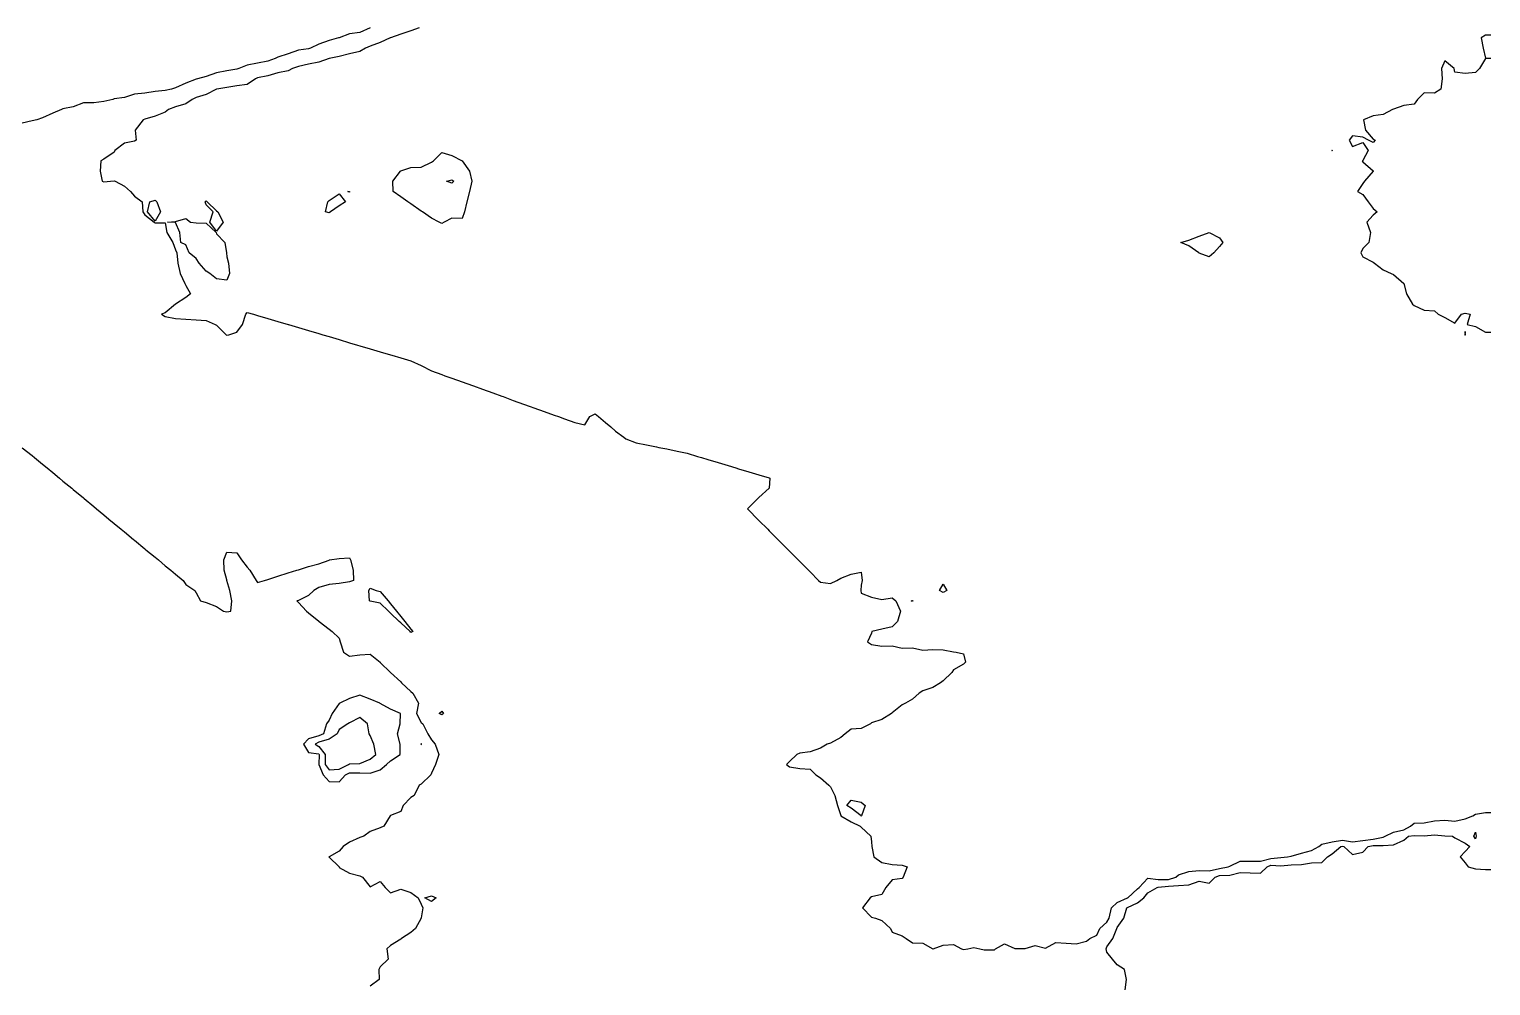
# Model space of a CAD drawing. Header units: metres. Extents: x 2681030 to 2681330, y 1246000 to 1246290.
# Drawn here: x 2681258.6 to 2681330, y 1246188.4 to 1246235.2 of the extents above; entities that cross this region are included whole.
import ezdxf

# ---------------------------------------------------------------- set-up
doc = ezdxf.new("R2010")
doc.units = ezdxf.units.M
doc.layers.add('BASIS_HOEHENLINIEN', color=8, linetype='Continuous')

msp = doc.modelspace()

# ---------------------------------------------------------------- linework, layer by layer
at = {"layer": 'BASIS_HOEHENLINIEN'}
for points in [[(2681275.25, 1246235.241, 428), (2681274.75, 1246235.024, 428), (2681274.25, 1246234.952, 428), (2681273.75, 1246234.761, 428), (2681273.716, 1246234.75, 428), (2681273.25, 1246234.621, 428), (2681272.75, 1246234.439, 428), (2681272.343, 1246234.25, 428), (2681272.25, 1246234.215, 428), (2681271.75, 1246234.146, 428), (2681271.25, 1246233.969, 428), (2681270.75, 1246233.814, 428), (2681270.615, 1246233.75, 428), (2681270.25, 1246233.624, 428), (2681269.75, 1246233.514, 428), (2681269.25, 1246233.428, 428), (2681268.839, 1246233.25, 428), (2681268.75, 1246233.217, 428), (2681268.25, 1246233.147, 428), (2681267.75, 1246233.044, 428), (2681267.25, 1246232.873, 428), (2681266.823, 1246232.75, 428), (2681266.75, 1246232.732, 428), (2681266.25, 1246232.549, 428), (2681265.75, 1246232.306, 428), (2681265.556, 1246232.25, 428), (2681265.25, 1246232.181, 428), (2681264.75, 1246232.128, 428), (2681264.25, 1246232.045, 428), (2681263.75, 1246231.999, 428), (2681263.25, 1246231.837, 428), (2681262.75, 1246231.774, 428), (2681262.683, 1246231.75, 428), (2681262.25, 1246231.652, 428), (2681261.75, 1246231.578, 428), (2681261.25, 1246231.587, 428), (2681260.75, 1246231.387, 428), (2681260.25, 1246231.289, 428), (2681260.186, 1246231.25, 428), (2681259.75, 1246231.075, 428), (2681259.25, 1246230.841, 428), (2681258.967, 1246230.75, 428), (2681258.75, 1246230.693, 428), (2681258.25, 1246230.58, 428)], [(2681277.653, 1246235.25, 427.5), (2681277.25, 1246235.092, 427.5), (2681276.75, 1246234.932, 427.5), (2681276.25, 1246234.753, 427.5), (2681276.242, 1246234.75, 427.5), (2681275.75, 1246234.533, 427.5), (2681275.25, 1246234.348, 427.5), (2681275.025, 1246234.25, 427.5), (2681274.75, 1246234.094, 427.5), (2681274.25, 1246233.981, 427.5), (2681273.75, 1246233.838, 427.5), (2681273.25, 1246233.75, 427.5), (2681273.25, 1246233.75, 427.5), (2681272.75, 1246233.571, 427.5), (2681272.25, 1246233.472, 427.5), (2681271.75, 1246233.35, 427.5), (2681271.465, 1246233.25, 427.5), (2681271.25, 1246233.141, 427.5), (2681270.75, 1246233.05, 427.5), (2681270.25, 1246232.904, 427.5), (2681269.75, 1246232.802, 427.5), (2681269.652, 1246232.75, 427.5), (2681269.25, 1246232.469, 427.5), (2681268.75, 1246232.403, 427.5), (2681268.25, 1246232.328, 427.5), (2681267.765, 1246232.25, 427.5), (2681267.75, 1246232.244, 427.5), (2681267.25, 1246231.983, 427.5), (2681266.75, 1246231.835, 427.5), (2681266.557, 1246231.75, 427.5), (2681266.25, 1246231.535, 427.5), (2681265.75, 1246231.381, 427.5), (2681265.408, 1246231.25, 427.5), (2681265.25, 1246231.125, 427.5), (2681264.75, 1246230.922, 427.5), (2681264.25, 1246230.789, 427.5), (2681264.164, 1246230.75, 427.5), (2681263.777, 1246230.25, 427.5), (2681263.822, 1246229.75, 427.5), (2681263.75, 1246229.711, 427.5), (2681263.25, 1246229.602, 427.5), (2681262.789, 1246229.25, 427.5), (2681262.75, 1246229.172, 427.5), (2681262.25, 1246228.827, 427.5), (2681262.097, 1246228.75, 427.5), (2681262.074, 1246228.25, 427.5), (2681262.168, 1246227.75, 427.5), (2681262.25, 1246227.714, 427.5), (2681262.571, 1246227.75, 427.5), (2681262.75, 1246227.766, 427.5), (2681262.796, 1246227.75, 427.5), (2681263.25, 1246227.505, 427.5), (2681263.552, 1246227.25, 427.5), (2681263.75, 1246227.018, 427.5), (2681264.123, 1246226.75, 427.5), (2681264.158, 1246226.25, 427.5), (2681264.25, 1246226.107, 427.5), (2681264.698, 1246225.75, 427.5), (2681264.75, 1246225.718, 427.5), (2681265.25, 1246225.716, 427.5), (2681265.322, 1246225.25, 427.5), (2681265.611, 1246224.75, 427.5), (2681265.75, 1246224.396, 427.5), (2681265.809, 1246224.25, 427.5), (2681265.868, 1246223.75, 427.5), (2681265.976, 1246223.25, 427.5), (2681266.2, 1246222.75, 427.5), (2681266.25, 1246222.655, 427.5), (2681266.478, 1246222.25, 427.5), (2681266.25, 1246222.065, 427.5), (2681265.751, 1246221.75, 427.5), (2681265.75, 1246221.748, 427.5), (2681265.25, 1246221.315, 427.5), (2681265.07, 1246221.25, 427.5), (2681265.25, 1246221.146, 427.5), (2681265.75, 1246221.045, 427.5), (2681266.25, 1246221.013, 427.5), (2681266.75, 1246220.981, 427.5), (2681267.25, 1246220.949, 427.5), (2681267.693, 1246220.75, 427.5), (2681267.75, 1246220.727, 427.5), (2681268.222, 1246220.25, 427.5), (2681268.25, 1246220.224, 427.5), (2681268.36, 1246220.25, 427.5), (2681268.75, 1246220.373, 427.5), (2681269.027, 1246220.75, 427.5), (2681269.179, 1246221.25, 427.5), (2681269.25, 1246221.332, 427.5), (2681269.554, 1246221.25, 427.5), (2681269.75, 1246221.199, 427.5), (2681270.25, 1246221.051, 427.5), (2681270.75, 1246220.902, 427.5), (2681271.25, 1246220.754, 427.5), (2681271.264, 1246220.75, 427.5), (2681271.75, 1246220.605, 427.5), (2681272.25, 1246220.457, 427.5), (2681272.75, 1246220.309, 427.5), (2681272.949, 1246220.25, 427.5), (2681273.25, 1246220.16, 427.5), (2681273.75, 1246220.012, 427.5), (2681274.25, 1246219.863, 427.5), (2681274.633, 1246219.75, 427.5), (2681274.75, 1246219.715, 427.5), (2681275.25, 1246219.566, 427.5), (2681275.75, 1246219.418, 427.5), (2681276.25, 1246219.27, 427.5), (2681276.316, 1246219.25, 427.5), (2681276.75, 1246219.121, 427.5), (2681277.25, 1246218.973, 427.5), (2681277.75, 1246218.751, 427.5), (2681277.752, 1246218.75, 427.5), (2681278.25, 1246218.49, 427.5), (2681278.75, 1246218.307, 427.5), (2681278.908, 1246218.25, 427.5), (2681279.25, 1246218.127, 427.5), (2681279.75, 1246217.947, 427.5), (2681280.25, 1246217.767, 427.5), (2681280.298, 1246217.75, 427.5), (2681280.75, 1246217.587, 427.5), (2681281.25, 1246217.407, 427.5), (2681281.687, 1246217.25, 427.5), (2681281.75, 1246217.227, 427.5), (2681282.25, 1246217.047, 427.5), (2681282.75, 1246216.867, 427.5), (2681283.076, 1246216.75, 427.5), (2681283.25, 1246216.687, 427.5), (2681283.75, 1246216.507, 427.5), (2681284.25, 1246216.327, 427.5), (2681284.465, 1246216.25, 427.5), (2681284.75, 1246216.147, 427.5), (2681285.25, 1246215.967, 427.5), (2681285.75, 1246215.851, 427.5), (2681285.984, 1246216.25, 427.5), (2681286.25, 1246216.385, 427.5), (2681286.411, 1246216.25, 427.5), (2681286.75, 1246215.966, 427.5), (2681287.007, 1246215.75, 427.5), (2681287.25, 1246215.546, 427.5), (2681287.644, 1246215.25, 427.5), (2681287.75, 1246215.163, 427.5), (2681288.25, 1246214.976, 427.5), (2681288.75, 1246214.875, 427.5), (2681289.25, 1246214.773, 427.5), (2681289.364, 1246214.75, 427.5), (2681289.75, 1246214.671, 427.5), (2681290.25, 1246214.571, 427.5), (2681290.75, 1246214.46, 427.5), (2681291.25, 1246214.31, 427.5), (2681291.449, 1246214.25, 427.5), (2681291.75, 1246214.16, 427.5), (2681292.25, 1246214.009, 427.5), (2681292.75, 1246213.859, 427.5), (2681293.115, 1246213.75, 427.5), (2681293.25, 1246213.709, 427.5), (2681293.75, 1246213.559, 427.5), (2681294.25, 1246213.408, 427.5), (2681294.75, 1246213.259, 427.5), (2681294.78, 1246213.25, 427.5), (2681294.75, 1246212.75, 427.5), (2681294.75, 1246212.75, 427.5), (2681294.25, 1246212.294, 427.5), (2681294.202, 1246212.25, 427.5), (2681293.75, 1246211.817, 427.5), (2681293.687, 1246211.75, 427.5), (2681293.75, 1246211.687, 427.5), (2681294.184, 1246211.25, 427.5), (2681294.25, 1246211.184, 427.5), (2681294.68, 1246210.75, 427.5), (2681294.75, 1246210.68, 427.5), (2681295.176, 1246210.25, 427.5), (2681295.25, 1246210.175, 427.5), (2681295.672, 1246209.75, 427.5), (2681295.75, 1246209.671, 427.5), (2681296.167, 1246209.25, 427.5), (2681296.25, 1246209.167, 427.5), (2681296.663, 1246208.75, 427.5), (2681296.75, 1246208.662, 427.5), (2681297.159, 1246208.25, 427.5), (2681297.25, 1246208.158, 427.5), (2681297.75, 1246208.102, 427.5), (2681298.054, 1246208.25, 427.5), (2681298.25, 1246208.354, 427.5), (2681298.75, 1246208.553, 427.5), (2681299.25, 1246208.656, 427.5), (2681299.299, 1246208.25, 427.5), (2681299.25, 1246208.01, 427.5), (2681299.22, 1246207.75, 427.5), (2681299.25, 1246207.632, 427.5), (2681299.75, 1246207.439, 427.5), (2681300.25, 1246207.322, 427.5), (2681300.75, 1246207.402, 427.5), (2681300.94, 1246207.25, 427.5), (2681301.159, 1246206.75, 427.5), (2681301.026, 1246206.25, 427.5), (2681300.75, 1246205.989, 427.5), (2681300.25, 1246205.875, 427.5), (2681299.769, 1246205.75, 427.5), (2681299.75, 1246205.675, 427.5), (2681299.555, 1246205.25, 427.5), (2681299.75, 1246205.114, 427.5), (2681300.25, 1246205.04, 427.5), (2681300.75, 1246205.062, 427.5), (2681301.25, 1246204.937, 427.5), (2681301.75, 1246204.949, 427.5), (2681302.25, 1246204.841, 427.5), (2681302.75, 1246204.879, 427.5), (2681303.25, 1246204.855, 427.5), (2681303.75, 1246204.758, 427.5), (2681303.88, 1246204.75, 427.5), (2681304.25, 1246204.661, 427.5), (2681304.345, 1246204.25, 427.5), (2681304.25, 1246204.16, 427.5), (2681303.75, 1246203.881, 427.5), (2681303.666, 1246203.75, 427.5), (2681303.25, 1246203.343, 427.5), (2681303.123, 1246203.25, 427.5), (2681302.75, 1246203.013, 427.5), (2681302.25, 1246202.848, 427.5), (2681302.083, 1246202.75, 427.5), (2681301.75, 1246202.455, 427.5), (2681301.402, 1246202.25, 427.5), (2681301.25, 1246202.18, 427.5), (2681300.75, 1246201.782, 427.5), (2681300.729, 1246201.75, 427.5), (2681300.25, 1246201.455, 427.5), (2681299.75, 1246201.286, 427.5), (2681299.695, 1246201.25, 427.5), (2681299.25, 1246201.015, 427.5), (2681298.75, 1246200.982, 427.5), (2681298.461, 1246200.75, 427.5), (2681298.25, 1246200.57, 427.5), (2681297.75, 1246200.301, 427.5), (2681297.587, 1246200.25, 427.5), (2681297.25, 1246200.062, 427.5), (2681296.75, 1246199.883, 427.5), (2681296.25, 1246199.811, 427.5), (2681296.099, 1246199.75, 427.5), (2681295.75, 1246199.396, 427.5), (2681295.6, 1246199.25, 427.5), (2681295.75, 1246199.151, 427.5), (2681296.25, 1246199.059, 427.5), (2681296.75, 1246199.028, 427.5), (2681297.033, 1246198.75, 427.5), (2681297.25, 1246198.608, 427.5), (2681297.665, 1246198.25, 427.5), (2681297.75, 1246198.165, 427.5), (2681297.961, 1246197.75, 427.5), (2681298.081, 1246197.25, 427.5), (2681298.25, 1246196.758, 427.5), (2681298.254, 1246196.75, 427.5), (2681298.75, 1246196.463, 427.5), (2681299.195, 1246196.25, 427.5), (2681299.25, 1246196.193, 427.5), (2681299.708, 1246195.75, 427.5), (2681299.75, 1246195.482, 427.5), (2681299.769, 1246195.25, 427.5), (2681299.861, 1246194.75, 427.5), (2681300.25, 1246194.463, 427.5), (2681300.75, 1246194.371, 427.5), (2681301.25, 1246194.338, 427.5), (2681301.491, 1246194.25, 427.5), (2681301.302, 1246193.75, 427.5), (2681301.25, 1246193.691, 427.5), (2681300.75, 1246193.628, 427.5), (2681300.454, 1246193.25, 427.5), (2681300.25, 1246192.909, 427.5), (2681299.75, 1246192.792, 427.5), (2681299.675, 1246192.75, 427.5), (2681299.313, 1246192.25, 427.5), (2681299.75, 1246191.801, 427.5), (2681299.946, 1246191.75, 427.5), (2681300.25, 1246191.629, 427.5), (2681300.672, 1246191.25, 427.5), (2681300.75, 1246191.071, 427.5), (2681301.25, 1246190.884, 427.5), (2681301.44, 1246190.75, 427.5), (2681301.75, 1246190.54, 427.5), (2681302.25, 1246190.523, 427.5), (2681302.745, 1246190.25, 427.5), (2681302.75, 1246190.247, 427.5), (2681302.756, 1246190.25, 427.5), (2681303.25, 1246190.434, 427.5), (2681303.75, 1246190.464, 427.5), (2681304.138, 1246190.25, 427.5), (2681304.25, 1246190.225, 427.5), (2681304.447, 1246190.25, 427.5), (2681304.75, 1246190.318, 427.5), (2681305.036, 1246190.25, 427.5), (2681305.25, 1246190.211, 427.5), (2681305.75, 1246190.21, 427.5), (2681305.809, 1246190.25, 427.5), (2681306.25, 1246190.491, 427.5), (2681306.75, 1246190.263, 427.5), (2681307.25, 1246190.264, 427.5), (2681307.75, 1246190.411, 427.5), (2681308.25, 1246190.284, 427.5), (2681308.75, 1246190.558, 427.5), (2681309.25, 1246190.526, 427.5), (2681309.75, 1246190.501, 427.5), (2681310.25, 1246190.625, 427.5), (2681310.409, 1246190.75, 427.5), (2681310.75, 1246190.926, 427.5), (2681310.9, 1246191.25, 427.5), (2681311.25, 1246191.554, 427.5), (2681311.357, 1246191.75, 427.5), (2681311.468, 1246192.25, 427.5), (2681311.75, 1246192.523, 427.5), (2681312.25, 1246192.74, 427.5), (2681312.263, 1246192.75, 427.5), (2681312.75, 1246193.18, 427.5), (2681312.816, 1246193.25, 427.5), (2681313.25, 1246193.709, 427.5), (2681313.75, 1246193.647, 427.5), (2681314.25, 1246193.639, 427.5), (2681314.612, 1246193.75, 427.5), (2681314.75, 1246193.863, 427.5), (2681315.25, 1246194.022, 427.5), (2681315.75, 1246194.079, 427.5), (2681316.25, 1246194.056, 427.5), (2681316.75, 1246194.18, 427.5), (2681317.171, 1246194.25, 427.5), (2681317.25, 1246194.284, 427.5), (2681317.75, 1246194.535, 427.5), (2681318.25, 1246194.536, 427.5), (2681318.75, 1246194.538, 427.5), (2681319.25, 1246194.673, 427.5), (2681319.75, 1246194.72, 427.5), (2681320.068, 1246194.75, 427.5), (2681320.25, 1246194.784, 427.5), (2681320.75, 1246194.933, 427.5), (2681321.25, 1246195.05, 427.5), (2681321.603, 1246195.25, 427.5), (2681321.75, 1246195.368, 427.5), (2681322.25, 1246195.476, 427.5), (2681322.75, 1246195.567, 427.5), (2681323.25, 1246195.483, 427.5), (2681323.75, 1246195.545, 427.5), (2681324.25, 1246195.608, 427.5), (2681324.75, 1246195.71, 427.5), (2681324.837, 1246195.75, 427.5), (2681325.25, 1246195.956, 427.5), (2681325.75, 1246196.065, 427.5), (2681326.085, 1246196.25, 427.5), (2681326.25, 1246196.393, 427.5), (2681326.75, 1246196.411, 427.5), (2681327.25, 1246196.506, 427.5), (2681327.75, 1246196.532, 427.5), (2681328.25, 1246196.485, 427.5), (2681328.75, 1246196.604, 427.5), (2681329.116, 1246196.75, 427.5), (2681329.25, 1246196.829, 427.5), (2681329.75, 1246196.914, 427.5), (2681330, 1246196.914, 427.5)], [(2681330, 1246234.881, 427), (2681329.75, 1246234.881, 427), (2681329.525, 1246234.75, 427), (2681329.634, 1246234.25, 427), (2681329.75, 1246233.764, 427), (2681330, 1246233.764, 427)], [(2681330, 1246233.741, 427), (2681329.75, 1246233.741, 427), (2681329.45, 1246233.25, 427), (2681329.25, 1246233.067, 427), (2681328.75, 1246233.013, 427), (2681328.25, 1246233.08, 427), (2681328.211, 1246233.25, 427), (2681327.75, 1246233.64, 427), (2681327.589, 1246233.25, 427), (2681327.631, 1246232.75, 427), (2681327.555, 1246232.25, 427), (2681327.25, 1246232.056, 427), (2681326.75, 1246232.07, 427), (2681326.426, 1246231.75, 427), (2681326.25, 1246231.523, 427), (2681325.75, 1246231.455, 427), (2681325.25, 1246231.274, 427), (2681325.207, 1246231.25, 427), (2681324.75, 1246231.012, 427), (2681324.25, 1246230.945, 427), (2681323.785, 1246230.75, 427), (2681323.875, 1246230.25, 427), (2681324.25, 1246229.806, 427), (2681324.349, 1246229.75, 427), (2681324.25, 1246229.65, 427), (2681324.025, 1246229.75, 427), (2681323.75, 1246229.908, 427), (2681323.25, 1246229.962, 427), (2681323.075, 1246229.75, 427), (2681323.25, 1246229.452, 427), (2681323.75, 1246229.643, 427), (2681324.016, 1246229.25, 427), (2681323.75, 1246228.764, 427), (2681323.723, 1246228.75, 427), (2681323.75, 1246228.703, 427), (2681324.25, 1246228.26, 427), (2681324.256, 1246228.25, 427), (2681324.25, 1246228.243, 427), (2681323.829, 1246227.75, 427), (2681323.75, 1246227.637, 427), (2681323.497, 1246227.25, 427), (2681323.75, 1246227.099, 427), (2681324.013, 1246226.75, 427), (2681324.25, 1246226.411, 427), (2681324.45, 1246226.25, 427), (2681324.25, 1246226.097, 427), (2681323.944, 1246225.75, 427), (2681324.13, 1246225.25, 427), (2681324.037, 1246224.75, 427), (2681323.75, 1246224.469, 427), (2681323.66, 1246224.25, 427), (2681323.75, 1246224.052, 427), (2681324.25, 1246223.798, 427), (2681324.317, 1246223.75, 427), (2681324.75, 1246223.426, 427), (2681325.137, 1246223.25, 427), (2681325.25, 1246223.189, 427), (2681325.75, 1246222.753, 427), (2681325.753, 1246222.75, 427), (2681325.887, 1246222.25, 427), (2681326.183, 1246221.75, 427), (2681326.25, 1246221.687, 427), (2681326.75, 1246221.444, 427), (2681327.25, 1246221.427, 427), (2681327.434, 1246221.25, 427), (2681327.75, 1246221.094, 427), (2681328.25, 1246220.815, 427), (2681328.569, 1246221.25, 427), (2681328.75, 1246221.309, 427), (2681328.986, 1246221.25, 427), (2681328.853, 1246220.75, 427), (2681329.25, 1246220.661, 427), (2681329.75, 1246220.373, 427), (2681330, 1246220.373, 427)], [(2681278.865, 1246225.75, 427.5), (2681278.75, 1246225.678, 427.5), (2681278.634, 1246225.75, 427.5), (2681278.25, 1246225.941, 427.5), (2681277.809, 1246226.25, 427.5), (2681277.75, 1246226.291, 427.5), (2681277.25, 1246226.642, 427.5), (2681277.095, 1246226.75, 427.5), (2681276.75, 1246226.992, 427.5), (2681276.382, 1246227.25, 427.5), (2681276.367, 1246227.75, 427.5), (2681276.735, 1246228.25, 427.5), (2681276.75, 1246228.261, 427.5), (2681277.25, 1246228.422, 427.5), (2681277.75, 1246228.438, 427.5), (2681278.25, 1246228.682, 427.5), (2681278.355, 1246228.75, 427.5), (2681278.75, 1246229.161, 427.5), (2681279.25, 1246229.012, 427.5), (2681279.75, 1246228.753, 427.5), (2681279.752, 1246228.75, 427.5), (2681280.109, 1246228.25, 427.5), (2681280.227, 1246227.75, 427.5), (2681280.103, 1246227.25, 427.5), (2681279.98, 1246226.75, 427.5), (2681279.863, 1246226.25, 427.5), (2681279.75, 1246225.936, 427.5), (2681279.25, 1246225.954, 427.5), (2681278.865, 1246225.75, 427.5)], [(2681322.25, 1246229.238, 427), (2681322.265, 1246229.25, 427), (2681322.25, 1246229.26, 427), (2681322.243, 1246229.25, 427), (2681322.25, 1246229.238, 427)], [(2681279.34, 1246227.75, 428), (2681279.25, 1246227.648, 428), (2681278.979, 1246227.75, 428), (2681279.25, 1246227.819, 428), (2681279.34, 1246227.75, 428)], [(2681265.007, 1246226.25, 427.5), (2681264.75, 1246225.799, 427.5), (2681264.386, 1246226.25, 427.5), (2681264.487, 1246226.75, 427.5), (2681264.75, 1246226.83, 427.5), (2681264.83, 1246226.75, 427.5), (2681265.007, 1246226.25, 427.5)], [(2681268.076, 1246225.75, 427.5), (2681267.75, 1246225.314, 427.5), (2681267.418, 1246225.75, 427.5), (2681267.582, 1246226.25, 427.5), (2681267.25, 1246226.599, 427.5), (2681267.202, 1246226.75, 427.5), (2681267.25, 1246226.793, 427.5), (2681267.291, 1246226.75, 427.5), (2681267.75, 1246226.297, 427.5), (2681267.817, 1246226.25, 427.5), (2681268.076, 1246225.75, 427.5)], [(2681273.314, 1246226.25, 427.5), (2681273.25, 1246226.207, 427.5), (2681273.08, 1246226.25, 427.5), (2681273.186, 1246226.75, 427.5), (2681273.25, 1246226.803, 427.5), (2681273.75, 1246227.141, 427.5), (2681274.047, 1246226.75, 427.5), (2681273.75, 1246226.548, 427.5), (2681273.314, 1246226.25, 427.5)], [(2681274.253, 1246227.25, 427.5), (2681274.25, 1246227.216, 427.5), (2681274.174, 1246227.25, 427.5), (2681274.25, 1246227.255, 427.5), (2681274.253, 1246227.25, 427.5)], [(2681268.387, 1246223.25, 427.5), (2681268.25, 1246222.919, 427.5), (2681267.75, 1246222.99, 427.5), (2681267.42, 1246223.25, 427.5), (2681267.25, 1246223.357, 427.5), (2681266.901, 1246223.75, 427.5), (2681266.75, 1246223.972, 427.5), (2681266.412, 1246224.25, 427.5), (2681266.25, 1246224.639, 427.5), (2681266.015, 1246224.75, 427.5), (2681265.951, 1246225.25, 427.5), (2681265.75, 1246225.73, 427.5), (2681265.364, 1246225.75, 427.5), (2681265.75, 1246225.785, 427.5), (2681266.25, 1246225.926, 427.5), (2681266.48, 1246225.75, 427.5), (2681266.75, 1246225.723, 427.5), (2681267.25, 1246225.695, 427.5), (2681267.733, 1246225.25, 427.5), (2681267.75, 1246225.183, 427.5), (2681268.155, 1246224.75, 427.5), (2681268.235, 1246224.25, 427.5), (2681268.25, 1246224.054, 427.5), (2681268.33, 1246223.75, 427.5), (2681268.387, 1246223.25, 427.5)], [(2681316.465, 1246224.25, 427.5), (2681316.25, 1246224.053, 427.5), (2681315.75, 1246224.242, 427.5), (2681315.739, 1246224.25, 427.5), (2681315.25, 1246224.588, 427.5), (2681314.863, 1246224.75, 427.5), (2681315.25, 1246224.869, 427.5), (2681315.75, 1246225.066, 427.5), (2681316.25, 1246225.248, 427.5), (2681316.75, 1246224.993, 427.5), (2681316.91, 1246224.75, 427.5), (2681316.75, 1246224.556, 427.5), (2681316.465, 1246224.25, 427.5)], [(2681328.75, 1246220.236, 427), (2681328.762, 1246220.25, 427), (2681328.75, 1246220.405, 427), (2681328.737, 1246220.25, 427), (2681328.75, 1246220.236, 427)], [(2681258.25, 1246214.734, 428), (2681258.75, 1246214.345, 428), (2681258.865, 1246214.25, 428), (2681259.25, 1246213.932, 428), (2681259.47, 1246213.75, 428), (2681259.75, 1246213.518, 428), (2681260.074, 1246213.25, 428), (2681260.25, 1246213.104, 428), (2681260.678, 1246212.75, 428), (2681260.75, 1246212.691, 428), (2681261.25, 1246212.277, 428), (2681261.283, 1246212.25, 428), (2681261.75, 1246211.863, 428), (2681261.887, 1246211.75, 428), (2681262.25, 1246211.45, 428), (2681262.492, 1246211.25, 428), (2681262.75, 1246211.036, 428), (2681263.096, 1246210.75, 428), (2681263.25, 1246210.622, 428), (2681263.701, 1246210.25, 428), (2681263.75, 1246210.209, 428), (2681264.25, 1246209.796, 428), (2681264.305, 1246209.75, 428), (2681264.75, 1246209.382, 428), (2681264.909, 1246209.25, 428), (2681265.25, 1246208.968, 428), (2681265.514, 1246208.75, 428), (2681265.75, 1246208.555, 428), (2681266.118, 1246208.25, 428), (2681266.25, 1246208.045, 428), (2681266.687, 1246207.75, 428), (2681266.75, 1246207.651, 428), (2681266.964, 1246207.25, 428), (2681267.25, 1246207.175, 428), (2681267.75, 1246206.975, 428), (2681268.097, 1246206.75, 428), (2681268.25, 1246206.712, 428), (2681268.458, 1246206.75, 428), (2681268.503, 1246207.25, 428), (2681268.395, 1246207.75, 428), (2681268.26, 1246208.25, 428), (2681268.25, 1246208.275, 428), (2681268.119, 1246208.75, 428), (2681268.104, 1246209.25, 428), (2681268.25, 1246209.624, 428), (2681268.75, 1246209.593, 428), (2681268.973, 1246209.25, 428), (2681269.25, 1246208.899, 428), (2681269.374, 1246208.75, 428), (2681269.696, 1246208.25, 428), (2681269.75, 1246208.144, 428), (2681270.089, 1246208.25, 428), (2681270.25, 1246208.301, 428), (2681270.75, 1246208.458, 428), (2681271.25, 1246208.616, 428), (2681271.675, 1246208.75, 428), (2681271.75, 1246208.774, 428), (2681272.25, 1246208.931, 428), (2681272.75, 1246209.058, 428), (2681273.25, 1246209.244, 428), (2681273.274, 1246209.25, 428), (2681273.75, 1246209.325, 428), (2681274.25, 1246209.347, 428), (2681274.302, 1246209.25, 428), (2681274.421, 1246208.75, 428), (2681274.443, 1246208.25, 428), (2681274.25, 1246208.174, 428), (2681273.75, 1246208.094, 428), (2681273.25, 1246208.045, 428), (2681272.75, 1246207.905, 428), (2681272.513, 1246207.75, 428), (2681272.25, 1246207.52, 428), (2681271.75, 1246207.276, 428), (2681271.673, 1246207.25, 428), (2681271.75, 1246207.176, 428), (2681272.142, 1246206.75, 428), (2681272.25, 1246206.664, 428), (2681272.75, 1246206.265, 428), (2681272.769, 1246206.25, 428), (2681273.25, 1246205.866, 428), (2681273.396, 1246205.75, 428), (2681273.75, 1246205.431, 428), (2681273.799, 1246205.25, 428), (2681273.954, 1246204.75, 428), (2681274.25, 1246204.544, 428), (2681274.75, 1246204.614, 428), (2681275.25, 1246204.651, 428), (2681275.74, 1246204.25, 428), (2681275.75, 1246204.244, 428), (2681276.25, 1246203.754, 428), (2681276.254, 1246203.75, 428), (2681276.75, 1246203.29, 428), (2681276.791, 1246203.25, 428), (2681277.25, 1246202.83, 428), (2681277.338, 1246202.75, 428), (2681277.616, 1246202.25, 428), (2681277.514, 1246201.75, 428), (2681277.75, 1246201.317, 428), (2681277.829, 1246201.25, 428), (2681278.073, 1246200.75, 428), (2681278.25, 1246200.462, 428), (2681278.436, 1246200.25, 428), (2681278.619, 1246199.75, 428), (2681278.446, 1246199.25, 428), (2681278.25, 1246198.837, 428), (2681278.224, 1246198.75, 428), (2681277.75, 1246198.293, 428), (2681277.647, 1246198.25, 428), (2681277.409, 1246197.75, 428), (2681277.25, 1246197.639, 428), (2681276.874, 1246197.25, 428), (2681276.75, 1246196.967, 428), (2681276.25, 1246196.764, 428), (2681276.241, 1246196.75, 428), (2681275.926, 1246196.25, 428), (2681275.75, 1246196.156, 428), (2681275.25, 1246195.987, 428), (2681274.95, 1246195.75, 428), (2681274.75, 1246195.692, 428), (2681274.25, 1246195.469, 428), (2681273.933, 1246195.25, 428), (2681273.75, 1246195.022, 428), (2681273.25, 1246194.754, 428), (2681273.234, 1246194.75, 428), (2681273.25, 1246194.738, 428), (2681273.739, 1246194.25, 428), (2681273.75, 1246194.223, 428), (2681274.25, 1246193.95, 428), (2681274.75, 1246193.813, 428), (2681274.884, 1246193.75, 428), (2681275.25, 1246193.287, 428), (2681275.75, 1246193.538, 428), (2681275.991, 1246193.25, 428), (2681276.25, 1246192.985, 428), (2681276.75, 1246193.173, 428), (2681277.25, 1246193.004, 428), (2681277.595, 1246192.75, 428), (2681277.75, 1246192.441, 428), (2681277.832, 1246192.25, 428), (2681277.75, 1246191.771, 428), (2681277.744, 1246191.75, 428), (2681277.471, 1246191.25, 428), (2681277.25, 1246191.055, 428), (2681276.782, 1246190.75, 428), (2681276.75, 1246190.726, 428), (2681276.25, 1246190.408, 428), (2681276.065, 1246190.25, 428), (2681276.138, 1246189.75, 428), (2681275.75, 1246189.366, 428), (2681275.687, 1246189.25, 428), (2681275.696, 1246188.75, 428), (2681275.25, 1246188.434, 428)], [(2681303.428, 1246207.75, 427.5), (2681303.25, 1246207.66, 427.5), (2681303.069, 1246207.75, 427.5), (2681303.25, 1246208.064, 427.5), (2681303.428, 1246207.75, 427.5)], [(2681277.349, 1246205.75, 428), (2681277.25, 1246205.703, 428), (2681277.209, 1246205.75, 428), (2681276.75, 1246206.172, 428), (2681276.679, 1246206.25, 428), (2681276.25, 1246206.651, 428), (2681276.158, 1246206.75, 428), (2681275.75, 1246207.135, 428), (2681275.25, 1246207.233, 428), (2681275.221, 1246207.25, 428), (2681275.184, 1246207.75, 428), (2681275.25, 1246207.87, 428), (2681275.553, 1246207.75, 428), (2681275.75, 1246207.706, 428), (2681276.13, 1246207.25, 428), (2681276.25, 1246207.101, 428), (2681276.541, 1246206.75, 428), (2681276.75, 1246206.49, 428), (2681276.948, 1246206.25, 428), (2681277.25, 1246205.871, 428), (2681277.349, 1246205.75, 428)], [(2681301.761, 1246207.25, 427.5), (2681301.75, 1246207.228, 427.5), (2681301.688, 1246207.25, 427.5), (2681301.75, 1246207.269, 427.5), (2681301.761, 1246207.25, 427.5)], [(2681273.75, 1246198.407, 428), (2681274.051, 1246198.75, 428), (2681274.25, 1246198.857, 428), (2681274.75, 1246198.842, 428), (2681275.25, 1246198.838, 428), (2681275.75, 1246198.991, 428), (2681276.062, 1246199.25, 428), (2681276.25, 1246199.441, 428), (2681276.718, 1246199.75, 428), (2681276.73, 1246200.25, 428), (2681276.599, 1246200.75, 428), (2681276.726, 1246201.25, 428), (2681276.734, 1246201.75, 428), (2681276.25, 1246201.959, 428), (2681275.75, 1246202.245, 428), (2681275.735, 1246202.25, 428), (2681275.25, 1246202.445, 428), (2681274.75, 1246202.645, 428), (2681274.25, 1246202.487, 428), (2681273.783, 1246202.25, 428), (2681273.75, 1246202.237, 428), (2681273.405, 1246201.75, 428), (2681273.25, 1246201.424, 428), (2681273.119, 1246201.25, 428), (2681272.97, 1246200.75, 428), (2681272.75, 1246200.656, 428), (2681272.25, 1246200.507, 428), (2681272.004, 1246200.25, 428), (2681272.25, 1246199.85, 428), (2681272.75, 1246199.776, 428), (2681272.771, 1246199.75, 428), (2681272.753, 1246199.25, 428), (2681272.956, 1246198.75, 428), (2681273.25, 1246198.42, 428), (2681273.75, 1246198.407, 428)], [(2681278.836, 1246201.75, 428), (2681278.75, 1246201.689, 428), (2681278.629, 1246201.75, 428), (2681278.75, 1246201.863, 428), (2681278.836, 1246201.75, 428)], [(2681273.75, 1246199.035, 427.5), (2681274.194, 1246199.25, 427.5), (2681274.25, 1246199.288, 427.5), (2681274.75, 1246199.3, 427.5), (2681275.25, 1246199.523, 427.5), (2681275.527, 1246199.75, 427.5), (2681275.437, 1246200.25, 427.5), (2681275.25, 1246200.68, 427.5), (2681275.206, 1246200.75, 427.5), (2681275.126, 1246201.25, 427.5), (2681274.75, 1246201.554, 427.5), (2681274.25, 1246201.294, 427.5), (2681274.167, 1246201.25, 427.5), (2681273.75, 1246200.971, 427.5), (2681273.646, 1246200.75, 427.5), (2681273.25, 1246200.497, 427.5), (2681272.75, 1246200.352, 427.5), (2681272.575, 1246200.25, 427.5), (2681272.75, 1246200.131, 427.5), (2681273.062, 1246199.75, 427.5), (2681273.052, 1246199.25, 427.5), (2681273.25, 1246198.992, 427.5), (2681273.75, 1246199.035, 427.5)], [(2681277.75, 1246200.242, 428), (2681277.776, 1246200.25, 428), (2681277.75, 1246200.261, 428), (2681277.735, 1246200.25, 428), (2681277.75, 1246200.242, 428)], [(2681299.255, 1246196.75, 427.5), (2681299.25, 1246196.727, 427.5), (2681299.248, 1246196.75, 427.5), (2681298.75, 1246197.126, 427.5), (2681298.539, 1246197.25, 427.5), (2681298.75, 1246197.507, 427.5), (2681299.25, 1246197.423, 427.5), (2681299.437, 1246197.25, 427.5), (2681299.255, 1246196.75, 427.5)], [(2681329.28, 1246195.75, 428), (2681329.25, 1246195.626, 428), (2681329.17, 1246195.75, 428), (2681329.25, 1246195.952, 428), (2681329.28, 1246195.75, 428)], [(2681312.145, 1246188.25, 428), (2681312.201, 1246188.75, 428), (2681312.107, 1246189.25, 428), (2681311.75, 1246189.471, 428), (2681311.521, 1246189.75, 428), (2681311.25, 1246190.097, 428), (2681311.219, 1246190.25, 428), (2681311.25, 1246190.343, 428), (2681311.53, 1246190.75, 428), (2681311.728, 1246191.25, 428), (2681311.75, 1246191.298, 428), (2681312.068, 1246191.75, 428), (2681312.223, 1246192.25, 428), (2681312.25, 1246192.265, 428), (2681312.75, 1246192.492, 428), (2681313.047, 1246192.75, 428), (2681313.25, 1246192.983, 428), (2681313.706, 1246193.25, 428), (2681313.75, 1246193.257, 428), (2681314.25, 1246193.307, 428), (2681314.75, 1246193.349, 428), (2681315.25, 1246193.375, 428), (2681315.75, 1246193.55, 428), (2681316.25, 1246193.466, 428), (2681316.536, 1246193.75, 428), (2681316.75, 1246193.831, 428), (2681317.25, 1246193.857, 428), (2681317.75, 1246193.979, 428), (2681318.25, 1246193.972, 428), (2681318.75, 1246193.952, 428), (2681319.072, 1246194.25, 428), (2681319.25, 1246194.333, 428), (2681319.75, 1246194.315, 428), (2681320.25, 1246194.351, 428), (2681320.75, 1246194.374, 428), (2681321.25, 1246194.447, 428), (2681321.75, 1246194.476, 428), (2681322.016, 1246194.75, 428), (2681322.25, 1246194.886, 428), (2681322.682, 1246195.25, 428), (2681322.75, 1246195.273, 428), (2681322.82, 1246195.25, 428), (2681323.25, 1246194.864, 428), (2681323.75, 1246194.982, 428), (2681324.006, 1246195.25, 428), (2681324.25, 1246195.293, 428), (2681324.75, 1246195.294, 428), (2681325.25, 1246195.332, 428), (2681325.75, 1246195.554, 428), (2681325.983, 1246195.75, 428), (2681326.25, 1246195.787, 428), (2681326.75, 1246195.778, 428), (2681327.25, 1246195.815, 428), (2681327.75, 1246195.775, 428), (2681328.138, 1246195.75, 428), (2681328.25, 1246195.68, 428), (2681328.75, 1246195.419, 428), (2681328.985, 1246195.25, 428), (2681328.75, 1246195.013, 428), (2681328.508, 1246194.75, 428), (2681328.75, 1246194.449, 428), (2681328.894, 1246194.25, 428), (2681329.25, 1246194.155, 428), (2681329.75, 1246194.121, 428), (2681330, 1246194.121, 428)], [(2681278.478, 1246192.75, 428), (2681278.25, 1246192.564, 428), (2681277.924, 1246192.75, 428), (2681278.25, 1246192.836, 428), (2681278.478, 1246192.75, 428)]]:
    msp.add_polyline3d(points, dxfattribs=at)

doc.saveas('drawing.dxf')
